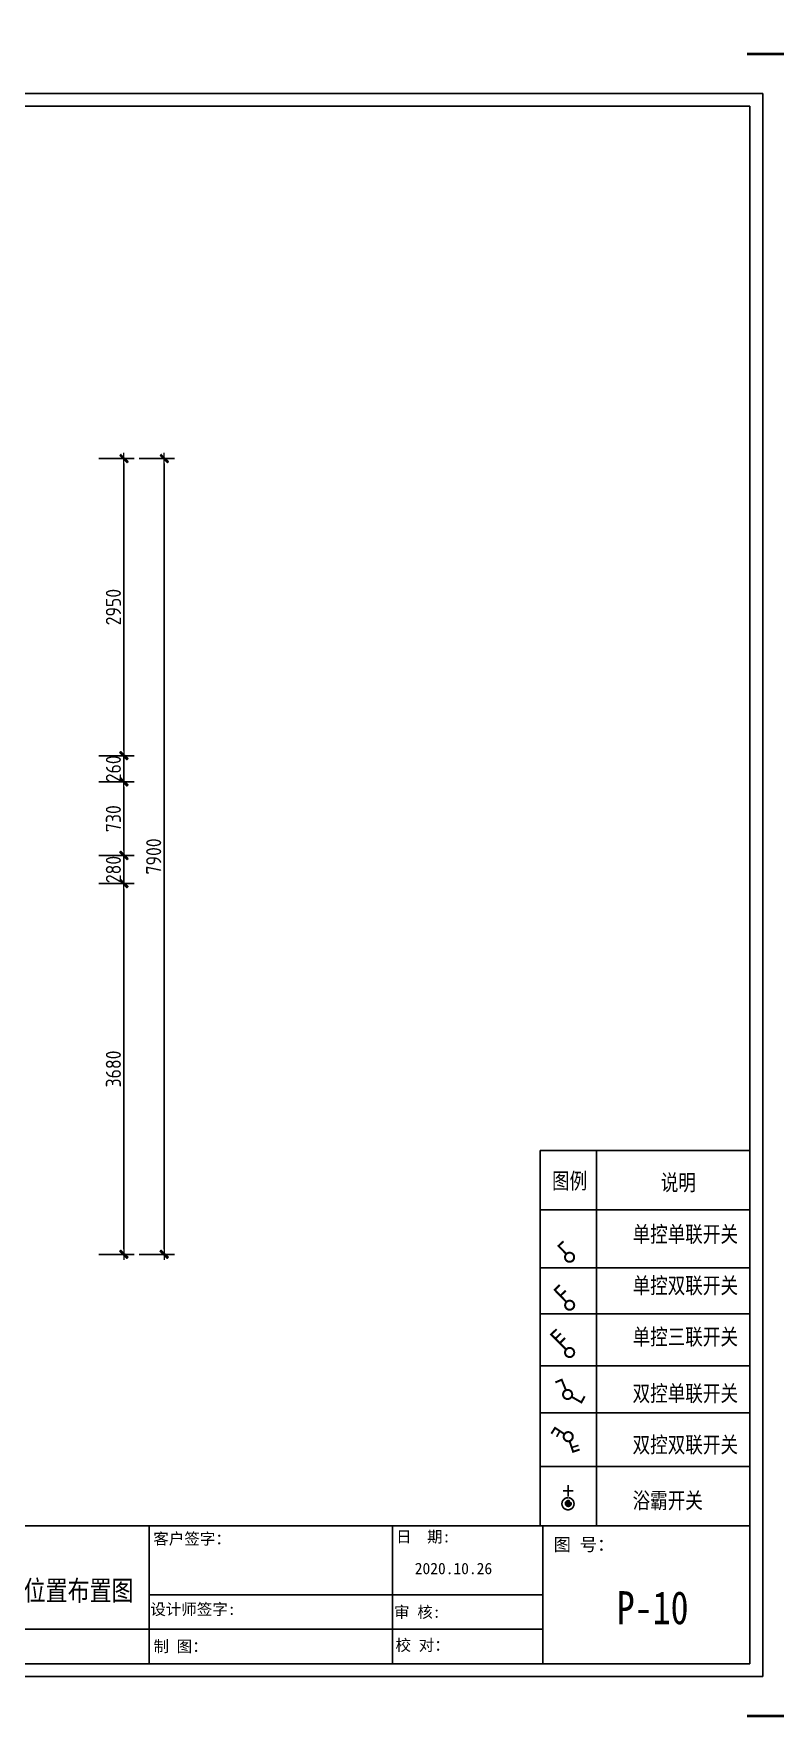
# Model space of a CAD drawing. Header units: millimetres. Extents: x -58733 to 427521, y -235734 to 553534.
# Drawn here: x 311309 to 318671, y -222214 to -205501 of the extents above; entities that cross this region are included whole.
import ezdxf

# ---------------------------------------------------------------- set-up
doc = ezdxf.new("R2010")
doc.units = ezdxf.units.MM
doc.linetypes.add('ACAD_ISO02W100', pattern=[15, 12, -3])
for name, color, linetype in [('LAYER4', 4, 'Continuous'), ('分隔', 4, 'Continuous'), ('图框', 251, 'Continuous'), ('目录文字', 8, 'Continuous'), ('顶面', 5, 'Continuous')]:
    doc.layers.add(name, color=color, linetype=linetype)
doc.layers.add('墙体', color=7, linetype='Continuous', lineweight=30)
doc.layers.add('家具外线', color=1, linetype='Continuous', lineweight=20)
doc.styles.add('-仿宋_GB2312', font='simsun.ttc', dxfattribs={"width": 0.8})
doc.styles.add('CCD_DIM', font='ARCHS.SHX')
doc.styles.add('宋体', font='simsun.ttc', dxfattribs={"height": 120})
doc.dimstyles.new('海龍1：50', dxfattribs={"dimscale": 50, "dimtxt": 3, "dimasz": 1, "dimexe": 2, "dimexo": 2, "dimgap": 0.6, "dimtad": 1, "dimdec": 0, "dimrnd": 5, "dimdsep": 46, "dimtxsty": 'CCD_DIM', "dimblk": 'WS-cj', "dimcen": 1, "dimclrd": 242, "dimclre": 242, "dimclrt": 2, "dimadec": 0, "dimazin": 2, "dimtfac": 1, "dimtdec": 0, "dimtix": 1, "dimtmove": 2, "dimatfit": 3, "dimldrblk": 'CCD_Leader_Arrow', "dimfxl": 5, "dimfxlon": 1, "dimtolj": 1, "dimarcsym": 0})

# ---------------------------------------------------------------- blocks, each defined once
blk = doc.blocks.new('图框1比60')
at = {"layer": '图框', "color": 121}
for p, q in [((186038, 61389), (161670, 61389)), ((186038, 44157), (186038, 61389)), ((161670, 44157), (186038, 44157))]:
    blk.add_line(p, q, dxfattribs=at)
at = {"layer": '图框', "color": 8}
for p, q in [((161809, 61249), (185898, 61249)), ((185898, 44297), (185898, 61249)), ((185898, 45797), (185898, 61249)), ((161809, 45797), (185898, 45797)), ((161809, 45797), (185898, 45797)), ((179360, 44297), (179360, 45797)), ((182010, 45797), (182010, 44297)), ((183644, 44297), (183644, 45797)), ((182010, 45047), (179360, 45047)), ((183644, 45047), (182010, 45047)), ((179360, 44672), (176692, 44672)), ((182010, 44672), (179360, 44672)), ((183644, 44672), (182010, 44672)), ((161809, 44297), (185898, 44297))]:
    blk.add_line(p, q, dxfattribs=at)
at = {"layer": '图框', "color": 121, "const_width": 28.3}
for points in [[(185866, 61818), (186467, 61818), (186467, 61217)], [(185866, 43728), (186467, 43728), (186467, 44329)]]:
    blk.add_lwpolyline(points, dxfattribs=at)
at = {"layer": '目录文字', "color": 8, "style": '宋体', "width": 0.999898}
for s, height, p in [('客户签字：', 123.8, (179405, 45596)), ('日  期:', 123.8, (182048, 45618)), ('图 号：', 139.1, (183761, 45526)), ('2020.10.26', 123.8, (182251, 45272)), ('设计师签字:', 123.8, (179372, 44829)), ('审 核:', 123.8, (182025, 44798)), ('制 图：', 123.8, (179407, 44425)), ('校 对：', 123.8, (182041, 44438))]:
    blk.add_text(s, height=height, dxfattribs=at).set_placement(p)
blk = doc.blocks.new('WS-cj')
blk.add_hatch(color=1).paths.add_polyline_path([(0.59, 0.82), (-0.82, -0.59), (-0.59, -0.82), (0.82, 0.59)])
at = {"color": 1, "linetype": 'ByBlock', "lineweight": 0}
for p, q in [((-1.1, 0), (0, 0)), ((0, 0), (1.1, 0))]:
    blk.add_line(p, q, dxfattribs=at)
at = {"color": 1}
blk.add_lwpolyline([(0.59, 0.82), (-0.82, -0.59), (-0.59, -0.82), (0.82, 0.59)], close=True, dxfattribs=at)
blk = doc.blocks.new('*D1220')
at = {"color": 242, "lineweight": -2}
for p, q in [((173918, -209718), (174268, -209718)), ((174168, -209768), (174168, -212618)), ((173918, -212668), (174268, -212668))]:
    blk.add_line(p, q, dxfattribs=at)
at = {"layer": 'Defpoints', "color": 0}
for p in [(173768, -209718), (173768, -212668), (174168, -212668)]:
    blk.add_point(p, dxfattribs=at)
at = {"color": 242, "linetype": 'ByBlock', "lineweight": -2, "xscale": 50, "yscale": 50, "zscale": 50}
for p, rotation in [((174168, -209718), 90), ((174168, -212668), 270)]:
    blk.add_blockref('WS-cj', p, dxfattribs=dict(at, rotation=rotation))
at = {"color": 2, "insert": (174063, -211193), "char_height": 150, "attachment_point": 5, "rotation": 90, "style": 'CCD_DIM'}
blk.add_mtext('\\A1;2950', dxfattribs=at)
blk = doc.blocks.new('CCD_Leader_Arrow')
at = {"color": 1, "linetype": 'ByBlock'}
blk.add_line((0, 0), (-1, 0), dxfattribs=at)
for points in [[(-0.86, 0.67), (-0.6, 0.85), (-0.24, 0), (0, 0)], [(-0.86, -0.67), (-0.6, -0.85), (-0.24, 0), (0, 0)]]:
    blk.add_solid(points, dxfattribs=at)
blk = doc.blocks.new('*D1221')
at = {"color": 242, "lineweight": -2}
for p, q in [((174168, -212618), (174168, -212568)), ((173918, -212668), (174268, -212668)), ((174168, -212668), (174168, -212928)), ((173918, -212928), (174268, -212928)), ((174168, -212978), (174168, -213028))]:
    blk.add_line(p, q, dxfattribs=at)
at = {"layer": 'Defpoints', "color": 0}
for p in [(173768, -212668), (173768, -212928), (174168, -212928)]:
    blk.add_point(p, dxfattribs=at)
at = {"color": 242, "linetype": 'ByBlock', "lineweight": -2, "xscale": 50, "yscale": 50, "zscale": 50}
for p, rotation in [((174168, -212668), 270), ((174168, -212928), 90)]:
    blk.add_blockref('WS-cj', p, dxfattribs=dict(at, rotation=rotation))
at = {"color": 2, "insert": (174063, -212798), "char_height": 150, "attachment_point": 5, "rotation": 90, "style": 'CCD_DIM'}
blk.add_mtext('\\A1;260', dxfattribs=at)
blk = doc.blocks.new('*D1222')
at = {"color": 242, "lineweight": -2}
for p, q in [((173918, -212928), (174268, -212928)), ((174168, -212978), (174168, -213608)), ((173918, -213658), (174268, -213658))]:
    blk.add_line(p, q, dxfattribs=at)
at = {"layer": 'Defpoints', "color": 0}
for p in [(173768, -212928), (173768, -213658), (174168, -213658)]:
    blk.add_point(p, dxfattribs=at)
at = {"color": 242, "linetype": 'ByBlock', "lineweight": -2, "xscale": 50, "yscale": 50, "zscale": 50}
for p, rotation in [((174168, -212928), 90), ((174168, -213658), 270)]:
    blk.add_blockref('WS-cj', p, dxfattribs=dict(at, rotation=rotation))
at = {"color": 2, "insert": (174063, -213293), "char_height": 150, "attachment_point": 5, "rotation": 90, "style": 'CCD_DIM'}
blk.add_mtext('\\A1;730', dxfattribs=at)
blk = doc.blocks.new('*D1223')
at = {"color": 242, "lineweight": -2}
for p, q in [((174168, -213608), (174168, -213558)), ((173918, -213658), (174268, -213658)), ((174168, -213658), (174168, -213938)), ((173918, -213938), (174268, -213938)), ((174168, -213988), (174168, -214038))]:
    blk.add_line(p, q, dxfattribs=at)
at = {"layer": 'Defpoints', "color": 0}
for p in [(173768, -213658), (173768, -213938), (174168, -213938)]:
    blk.add_point(p, dxfattribs=at)
at = {"color": 242, "linetype": 'ByBlock', "lineweight": -2, "xscale": 50, "yscale": 50, "zscale": 50}
for p, rotation in [((174168, -213658), 270), ((174168, -213938), 90)]:
    blk.add_blockref('WS-cj', p, dxfattribs=dict(at, rotation=rotation))
at = {"color": 2, "insert": (174063, -213798), "char_height": 150, "attachment_point": 5, "rotation": 90, "style": 'CCD_DIM'}
blk.add_mtext('\\A1;280', dxfattribs=at)
blk = doc.blocks.new('*D1224')
at = {"color": 242, "lineweight": -2}
for p, q in [((173918, -213938), (174268, -213938)), ((174168, -213988), (174168, -217568)), ((173918, -217618), (174268, -217618))]:
    blk.add_line(p, q, dxfattribs=at)
at = {"layer": 'Defpoints', "color": 0}
for p in [(173768, -213938), (173768, -217618), (174168, -217618)]:
    blk.add_point(p, dxfattribs=at)
at = {"color": 242, "linetype": 'ByBlock', "lineweight": -2, "xscale": 50, "yscale": 50, "zscale": 50}
for p, rotation in [((174168, -213938), 90), ((174168, -217618), 270)]:
    blk.add_blockref('WS-cj', p, dxfattribs=dict(at, rotation=rotation))
at = {"color": 2, "insert": (174063, -215778), "char_height": 150, "attachment_point": 5, "rotation": 90, "style": 'CCD_DIM'}
blk.add_mtext('\\A1;3680', dxfattribs=at)
blk = doc.blocks.new('*D1225')
at = {"color": 242, "lineweight": -2}
for p, q in [((174318, -209718), (174668, -209718)), ((174568, -217568), (174568, -209768)), ((174318, -217618), (174668, -217618))]:
    blk.add_line(p, q, dxfattribs=at)
at = {"layer": 'Defpoints', "color": 0}
for p in [(173768, -209718), (174568, -209718), (173768, -217618)]:
    blk.add_point(p, dxfattribs=at)
at = {"color": 242, "linetype": 'ByBlock', "lineweight": -2, "xscale": 50, "yscale": 50, "zscale": 50}
for p, rotation in [((174568, -209718), 90), ((174568, -217618), 270)]:
    blk.add_blockref('WS-cj', p, dxfattribs=dict(at, rotation=rotation))
at = {"color": 2, "insert": (174463, -213668), "char_height": 150, "attachment_point": 5, "rotation": 90, "style": 'CCD_DIM'}
blk.add_mtext('\\A1;7900', dxfattribs=at)
blk = doc.blocks.new('rfgdf')
at = {"color": 2, "const_width": 20}
for points in [[(256742, -10810), (256772, -10701), (256705, -10684)], [(256747, -10896), (256791, -11000), (256854, -10972)]]:
    blk.add_lwpolyline(points, dxfattribs=at)
for points in [[(256773, -10840, 1), (256686, -10868, 1)], [(256704, -10892, 1), (256755, -10816, 1)]]:
    blk.add_lwpolyline(points, format="xyb", close=True, dxfattribs=at)
blk = doc.blocks.new('开关-3')
at = {"color": 2, "const_width": 20}
blk.add_lwpolyline([(-154, 1, -1), (-137, -89, -1)], format="xyb", close=True, dxfattribs=at)
for points in [[(-115, -10), (37, 140), (88, 84)], [(-46, 48), (0, 0)], [(0, 91), (46, 42)]]:
    blk.add_lwpolyline(points, dxfattribs=at)
blk = doc.blocks.new('开关-2')
at = {"color": 2, "const_width": 20}
for points in [[(-107, -130), (0, 0), (-55, 45)], [(-55, -61), (-109, -17)]]:
    blk.add_lwpolyline(points, dxfattribs=at)
blk.add_lwpolyline([(-93, -180, 1), (-179, -151, 1)], format="xyb", close=True, dxfattribs=at)
blk = doc.blocks.new('yn')
at = {"layer": '分隔', "linetype": 'ACAD_ISO02W100', "ltscale": 10}
blk.add_hatch(color=2, dxfattribs=at).paths.add_polyline_path([(102606, -337124, 1), (102535, -337124, 1)])
at = {"layer": '分隔', "color": 2, "linetype": 'ACAD_ISO02W100', "ltscale": 10}
blk.add_line((102510, -336971, -3156), (102630, -336971, -3156), dxfattribs=at)
at = {"layer": '分隔', "color": 2, "linetype": 'ACAD_ISO02W100', "ltscale": 10, "const_width": 20, "elevation": -3156}
for points in [[(102510, -336971), (102630, -336971)], [(102570, -336901), (102570, -337044)]]:
    blk.add_lwpolyline(points, dxfattribs=at)
blk.add_lwpolyline([(102570, -337055, 0.973439), (102574, -337200, 1.014258), (102572, -337055, 1.263017)], format="xyb", dxfattribs=at)
at = {"layer": '分隔', "color": 2, "linetype": 'ACAD_ISO02W100', "ltscale": 10}
blk.add_circle((102570, -337124, -3156), 35, dxfattribs=at)
blk = doc.blocks.new('fhgdfh')
at = {"color": 2, "const_width": 20.7, "elevation": 2860}
blk.add_lwpolyline([(31002, -203742, 1), (30909, -203724, 1)], format="xyb", close=True, dxfattribs=at)
blk.add_lwpolyline([(30989, -203699), (31071, -203616), (31018, -203567)], dxfattribs=at)
blk = doc.blocks.new('ee')
at = {"layer": 'LAYER4', "color": 2, "linetype": 'ACAD_ISO02W100', "ltscale": 10, "const_width": 19.3, "elevation": -1512}
blk.add_lwpolyline([(415736, 11540), (415664, 11511)], dxfattribs=at)
at = {"layer": 'LAYER4', "color": 2, "linetype": 'ByBlock', "const_width": 19.3, "elevation": 1538}
blk.add_lwpolyline([(415923, 11430), (415891, 11360)], dxfattribs=at)
at = {"color": 3, "linetype": 'ByBlock', "xscale": 1.159507040182462, "yscale": 1.15950704016559, "zscale": 1.15950704016104, "rotation": 37.39935604325913}
blk.add_blockref('rfgdf', (171662, -159384, 1538), dxfattribs=at)
blk = doc.blocks.new('家具哈哈')
for base, p1, p2, picture, middle in [((174168.3, -212668.4), (173768.3, -209718.4), (173768.3, -212668.4), '*D1220', (174063.3, -211193.4)), ((174568.3, -209718.4), (173768.3, -217618.4), (173768.3, -209718.4), '*D1225', (174463.3, -213668.4)), ((174168.3, -212928.4), (173768.3, -212668.4), (173768.3, -212928.4), '*D1221', (174063.3, -212798.4)), ((174168.3, -213658.4), (173768.3, -212928.4), (173768.3, -213658.4), '*D1222', (174063.3, -213293.4)), ((174168.3, -213938.4), (173768.3, -213658.4), (173768.3, -213938.4), '*D1223', (174063.3, -213798.4)), ((174168.3, -217618.4), (173768.3, -213938.4), (173768.3, -217618.4), '*D1224', (174063.3, -215778.4))]:
    dim = blk.add_linear_dim(base=base, p1=p1, p2=p2, angle=90, dimstyle='海龍1：50')
    dim.commit()
    dim.dimension.update_dxf_attribs({"geometry": picture, "text_midpoint": middle})
blk = doc.blocks.new('家具布置图2')
at = {"color": 140}
blk.add_blockref('家具哈哈', (69019, 0), dxfattribs=at)

msp = doc.modelspace()

# ---------------------------------------------------------------- linework, layer by layer
at = {"layer": '图框', "color": 135}
for p, q in [((316337.3, -216586.7), (318418.6, -216586.7)), ((316337.3, -220313.7), (316337.3, -216586.7)), ((316895.3, -220313.7), (316895.3, -216586.7)), ((318418.6, -217177.6), (316337.3, -217177.6)), ((318418.6, -217752.7), (316337.3, -217752.7)), ((318418.6, -218207.1), (316337.3, -218207.1)), ((318418.6, -218723.3), (316337.3, -218723.3)), ((318418.6, -219189.7), (316337.3, -219189.7)), ((318418.6, -219724), (316337.3, -219724))]:
    msp.add_line(p, q, dxfattribs=at)
at = {"layer": '图框', "color": 252}
for p in [(318418.6, -216586.7), (316337.3, -220313.7)]:
    msp.add_line(p, (318418.6, -220313.7), dxfattribs=at)

# ---------------------------------------------------------------- block references
at = {"color": 140}
msp.add_blockref('家具布置图2', (69018.6, 0), dxfattribs=at)
at = {"layer": '墙体', "color": 0, "xscale": 0.9120113186390109, "yscale": 0.9120113186390109, "zscale": 0.9120113186390109}
for p in [(148877.4, -245583.6), (148877.4, -262081.4)]:
    msp.add_blockref('图框1比60', p, dxfattribs=at)
at = {"layer": '家具外线', "color": 40, "xscale": -0.9573409554116934, "yscale": 0.9573409554054654, "zscale": 0.9573409554151272}
msp.add_blockref('fhgdfh', (346264, -22604.8, -1421.4), dxfattribs=at)
at = {"layer": '家具外线', "yscale": 0.9925711025898775}
for name, p, xscale, zscale, rotation in [('开关-2', (316481.1, -217970.8, 1316.5), -0.9925711025927247, 0.9925711025769096, 4.919460952873803), ('开关-3', (316584.6, -218448, 1316.5), 0.9925711025107119, 0.9925711025697938, 90.43505022838592), ('rfgdf', (107629.8, -365220.8, 1316.5), 0.9925711026288135, 0.9925711025697938, 37.39935604271101)]:
    msp.add_blockref(name, p, dxfattribs=dict(at, xscale=xscale, zscale=zscale, rotation=rotation))
at = {"layer": '家具外线', "xscale": -0.8271425853939862, "yscale": 0.8271425854188998, "zscale": 0.8271425854144867}
msp.add_blockref('yn', (401456.4, 58758.9, 1316.5), dxfattribs=at)
at = {"layer": '顶面', "color": 252, "xscale": 0.8560285260187195, "yscale": 0.8560285260187195, "zscale": 0.8560285260187195, "rotation": 176.1015603851559}
msp.add_blockref('ee', (672383.9, -233874.3, -1316.5), dxfattribs=at)

# ---------------------------------------------------------------- texts
at = {"layer": '目录文字', "style": '-仿宋_GB2312'}
for s, insert, char_height, attachment_point in [('{\\fChangFangSong|b0|i0|c134|p49;图例}', (316454.8, -216896.9), 159.808, 4), ('{\\fChangFangSong|b0|i0|c134|p49;说明}', (317534.4, -216914.1), 159.808, 4), ('{\\C8;单控单联开关\\fChangFangSong|b0|i0|c134|p49; }', (317254.3, -217427), 159.808, 4), ('{\\C8;单控双联开关}', (317254.3, -217936.4), 159.808, 4), ('{\\C8;单控三联开关\\fChangFangSong|b0|i0|c134|p49; }', (317254.3, -218445.9), 159.808, 4), ('{\\C8;双控单联开关}', (317254.3, -219007.3), 159.808, 4), ('{\\C8;双控双联开关}', (317254.3, -219516.8), 159.808, 4), ('{\\C8;浴霸开关\\fChangFangSong|b0|i0|c134|p49; }', (317254.3, -220070), 159.808, 4), ('{\\fNSimSun|b0|i0|c134|p49;P-10}', (317096.2, -220961.2), 327.869, 1)]:
    msp.add_mtext(s, dxfattribs=dict(at, insert=insert, char_height=char_height, attachment_point=attachment_point))
at = {"layer": '目录文字', "insert": (310118.5, -220855.1), "char_height": 200, "width": 2602.75, "attachment_point": 1, "style": '-仿宋_GB2312'}
msp.add_mtext('照明控制及位置布置图', dxfattribs=at)

doc.saveas('drawing.dxf')
